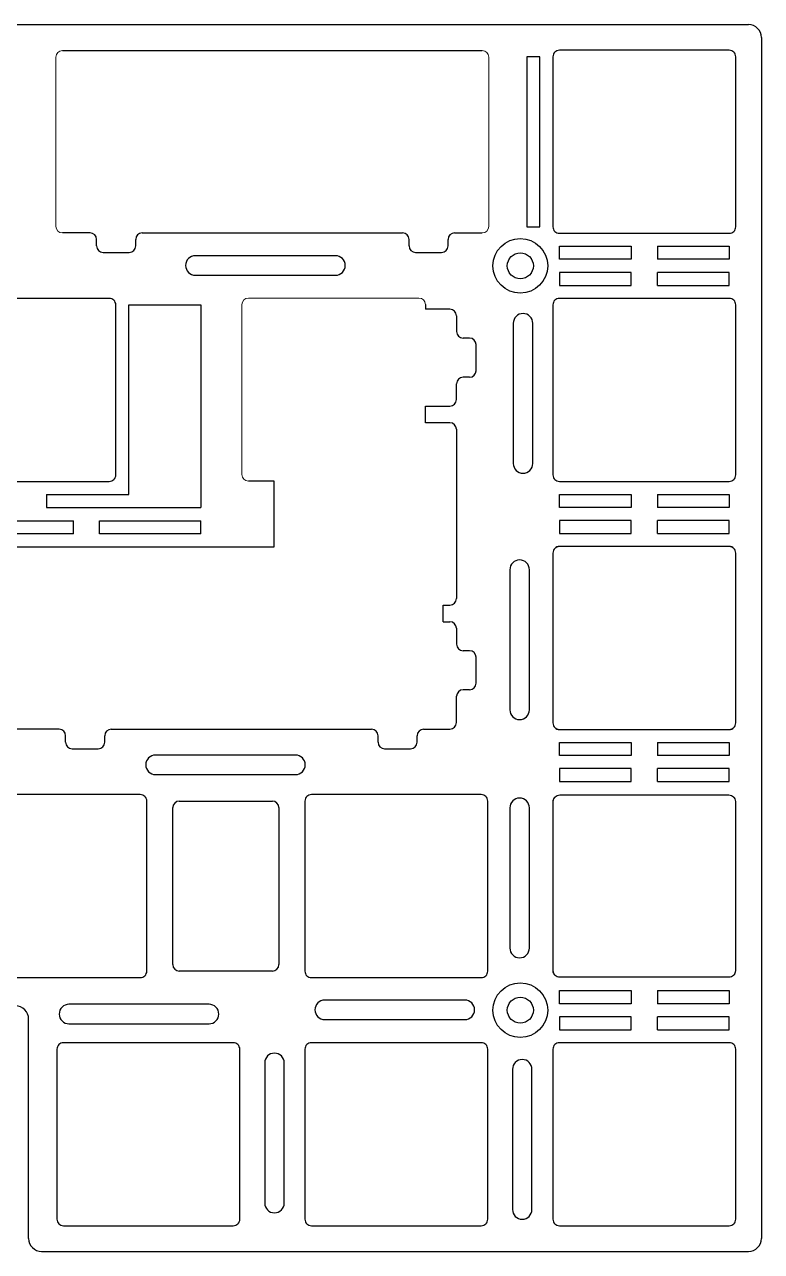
# Model space of a CAD drawing. Header units: millimetres. Extents: x 77 to 1027, y 56 to 253.
# Drawn here: x 350.5 to 407.1, y 61.8 to 156 of the extents above; entities that cross this region are included whole.
import ezdxf

# ---------------------------------------------------------------- set-up
doc = ezdxf.new("R2010")
doc.units = ezdxf.units.MM

msp = doc.modelspace()

# ---------------------------------------------------------------- linework, layer by layer
for p, q in [((104.367, 155.963), (406.117, 155.963)), ((407.117, 154.963), (407.117, 62.763)), ((390.092, 153.488), (389.092, 153.488)), ((389.092, 153.488), (389.092, 140.438)), ((390.092, 146.963), (390.092, 153.488)), ((390.092, 140.438), (390.092, 146.963)), ((389.092, 140.438), (390.092, 140.438)), ((355.542, 139.963), (353.417, 139.963)), ((356.042, 138.963), (356.042, 139.463)), ((359.042, 138.963), (359.042, 139.463)), ((380.042, 138.963), (380.042, 139.463)), ((383.042, 138.963), (383.042, 139.463)), ((383.542, 139.963), (385.667, 139.963)), ((391.592, 137.938), (391.592, 138.938)), ((391.592, 138.938), (397.117, 138.938)), ((397.117, 138.938), (397.117, 137.938)), ((399.117, 138.938), (404.642, 138.938)), ((399.117, 138.938), (399.117, 137.938)), ((404.642, 138.938), (404.642, 137.938)), ((356.542, 138.463), (358.542, 138.463)), ((380.542, 138.463), (382.542, 138.463)), ((397.117, 137.938), (391.592, 137.938)), ((404.642, 137.938), (399.117, 137.938)), ((397.117, 136.938), (391.592, 136.938)), ((391.592, 136.938), (391.592, 135.938)), ((397.117, 135.938), (397.117, 136.938)), ((404.642, 136.938), (399.117, 136.938)), ((399.117, 135.938), (399.117, 136.938)), ((404.642, 135.938), (404.642, 136.938)), ((391.592, 135.938), (397.117, 135.938)), ((399.117, 135.938), (404.642, 135.938)), ((358.517, 119.888), (358.517, 134.438)), ((358.517, 134.438), (364.049, 134.438)), ((364.049, 134.438), (364.049, 118.888)), ((381.305, 134.463), (381.307, 134.107)), ((383.188, 134.107), (381.307, 134.107)), ((383.688, 133.607), (383.688, 132.388)), ((384.688, 131.888), (384.188, 131.888)), ((385.188, 129.388), (385.188, 131.388)), ((383.688, 127.169), (383.688, 128.388)), ((384.688, 128.888), (384.188, 128.888)), ((381.307, 126.669), (383.188, 126.669)), ((381.307, 125.388), (381.307, 126.669)), ((383.188, 125.388), (381.307, 125.388)), ((383.688, 124.888), (383.688, 111.888)), ((352.189, 119.888), (352.189, 118.888)), ((352.189, 119.888), (358.517, 119.888)), ((391.592, 118.888), (391.592, 119.888)), ((391.592, 119.888), (397.117, 119.888)), ((397.117, 119.888), (397.117, 118.888)), ((399.117, 119.888), (404.642, 119.888)), ((399.117, 119.888), (399.117, 118.888)), ((404.642, 119.888), (404.642, 118.888)), ((352.189, 118.888), (364.049, 118.888)), ((397.117, 118.888), (391.592, 118.888)), ((404.642, 118.888), (399.117, 118.888)), ((337.205, 117.863), (354.255, 117.863)), ((354.255, 116.863), (354.255, 117.863)), ((356.255, 116.863), (356.255, 117.863)), ((356.255, 117.863), (364.049, 117.863)), ((364.049, 116.863), (364.049, 117.863)), ((397.117, 117.888), (391.592, 117.888)), ((391.592, 117.888), (391.592, 116.888)), ((397.117, 116.888), (397.117, 117.888)), ((404.642, 117.888), (399.117, 117.888)), ((399.117, 116.888), (399.117, 117.888)), ((404.642, 116.888), (404.642, 117.888)), ((354.255, 116.863), (347.23, 116.863)), ((364.049, 116.863), (356.255, 116.863)), ((391.592, 116.888), (397.117, 116.888)), ((399.117, 116.888), (404.642, 116.888)), ((348.657, 115.863), (369.688, 115.863)), ((382.663, 110.107), (382.663, 111.388)), ((382.663, 111.388), (383.188, 111.388)), ((382.663, 110.107), (383.188, 110.107)), ((383.688, 109.607), (383.688, 108.388)), ((384.688, 107.888), (384.188, 107.888)), ((385.188, 105.388), (385.188, 107.388)), ((384.688, 104.888), (384.188, 104.888)), ((383.688, 102.363), (383.688, 104.388)), ((381.163, 101.863), (383.188, 101.863)), ((353.663, 100.863), (353.663, 101.363)), ((356.663, 100.863), (356.663, 101.363)), ((377.663, 100.863), (377.663, 101.363)), ((380.663, 100.863), (380.663, 101.363)), ((391.592, 99.838), (391.592, 100.838)), ((391.592, 100.838), (397.117, 100.838)), ((397.117, 100.838), (397.117, 99.838)), ((399.117, 100.838), (404.642, 100.838)), ((399.117, 100.838), (399.117, 99.838)), ((404.642, 100.838), (404.642, 99.838)), ((354.163, 100.363), (356.163, 100.363)), ((378.163, 100.363), (380.163, 100.363)), ((397.117, 99.838), (391.592, 99.838)), ((404.642, 99.838), (399.117, 99.838)), ((397.117, 98.838), (391.592, 98.838)), ((391.592, 98.838), (391.592, 97.838)), ((397.117, 97.838), (397.117, 98.838)), ((404.642, 98.838), (399.117, 98.838)), ((399.117, 97.838), (399.117, 98.838)), ((404.642, 97.838), (404.642, 98.838)), ((391.592, 97.838), (397.117, 97.838)), ((399.117, 97.838), (404.642, 97.838)), ((362.395, 96.338), (369.542, 96.338)), ((361.895, 83.788), (361.895, 95.838)), ((370.042, 95.838), (370.042, 83.788)), ((369.542, 83.288), (362.395, 83.288)), ((391.592, 80.788), (391.592, 81.788)), ((391.592, 81.788), (397.117, 81.788)), ((397.117, 81.788), (397.117, 80.788)), ((399.117, 81.788), (404.642, 81.788)), ((399.117, 81.788), (399.117, 80.788)), ((404.642, 81.788), (404.642, 80.788)), ((397.117, 80.788), (391.592, 80.788)), ((404.642, 80.788), (399.117, 80.788)), ((350.817, 62.763), (350.817, 79.613)), ((397.117, 79.788), (391.592, 79.788)), ((391.592, 79.788), (391.592, 78.788)), ((397.117, 78.788), (397.117, 79.788)), ((404.642, 79.788), (399.117, 79.788)), ((399.117, 78.788), (399.117, 79.788)), ((404.642, 78.788), (404.642, 79.788)), ((391.592, 78.788), (397.117, 78.788)), ((399.117, 78.788), (404.642, 78.788)), ((351.817, 61.763), (406.117, 61.763))]:
    msp.add_line(p, q)
at = {"lineweight": 0}
for p, q in [((406.117, 155.963), (104.367, 155.963)), ((407.117, 62.763), (407.117, 154.963)), ((353.417, 153.963), (385.667, 153.963)), ((391.592, 153.988), (404.642, 153.988)), ((352.917, 140.463), (352.917, 153.463)), ((386.167, 153.463), (386.167, 140.463)), ((391.092, 140.438), (391.092, 153.488)), ((405.142, 153.488), (405.142, 140.438)), ((355.542, 139.963), (353.417, 139.963)), ((356.042, 138.963), (356.042, 139.463)), ((359.042, 139.463), (359.042, 138.963)), ((379.542, 139.963), (359.542, 139.963)), ((380.042, 138.963), (380.042, 139.463)), ((383.042, 139.463), (383.042, 138.963)), ((385.667, 139.963), (383.542, 139.963)), ((404.642, 139.938), (391.592, 139.938)), ((358.542, 138.463), (356.542, 138.463)), ((363.63, 138.216), (374.388, 138.216)), ((382.542, 138.463), (380.542, 138.463)), ((374.388, 136.716), (363.63, 136.716)), ((343.967, 134.938), (357.017, 134.938)), ((367.705, 134.963), (380.805, 134.963)), ((391.592, 134.938), (404.642, 134.938)), ((357.517, 134.438), (357.517, 121.388)), ((367.205, 121.413), (367.205, 134.463)), ((381.305, 134.47), (381.307, 134.107)), ((381.307, 134.107), (383.188, 134.107)), ((391.092, 121.388), (391.092, 134.438)), ((405.142, 134.438), (405.142, 121.388)), ((383.688, 133.607), (383.688, 132.388)), ((388.048, 122.265), (388.048, 133.023)), ((389.548, 133.023), (389.548, 122.265)), ((384.188, 131.888), (384.688, 131.888)), ((385.188, 131.388), (385.188, 129.388)), ((383.688, 128.388), (383.688, 127.169)), ((384.688, 128.888), (384.188, 128.888)), ((383.188, 126.669), (381.307, 126.669)), ((381.307, 126.669), (381.307, 125.388)), ((381.307, 125.388), (383.188, 125.388)), ((383.688, 124.888), (383.688, 111.888)), ((357.017, 120.888), (343.967, 120.888)), ((369.688, 120.913), (367.705, 120.913)), ((369.688, 115.863), (369.688, 120.913)), ((404.642, 120.888), (391.592, 120.888)), ((352.189, 118.888), (352.189, 119.888)), ((352.189, 119.888), (358.517, 119.888)), ((364.049, 118.888), (352.189, 118.888)), ((337.205, 117.863), (354.255, 117.863)), ((354.255, 117.863), (354.255, 116.863)), ((356.255, 116.863), (356.255, 117.863)), ((356.255, 117.863), (364.049, 117.863)), ((364.049, 117.863), (364.049, 116.863)), ((354.255, 116.863), (347.23, 116.863)), ((364.049, 116.863), (356.255, 116.863)), ((391.592, 115.888), (404.642, 115.888)), ((348.657, 115.863), (369.688, 115.863)), ((391.092, 102.338), (391.092, 115.388)), ((405.142, 115.388), (405.142, 102.338)), ((387.784, 103.35), (387.784, 114.108)), ((389.284, 114.108), (389.284, 103.35)), ((383.188, 111.388), (382.663, 111.388)), ((382.663, 111.388), (382.663, 110.107)), ((382.663, 110.107), (383.188, 110.107)), ((383.688, 109.607), (383.688, 108.388)), ((384.188, 107.888), (384.688, 107.888)), ((385.188, 107.388), (385.188, 105.388)), ((384.688, 104.888), (384.188, 104.888)), ((383.688, 104.388), (383.688, 102.363)), ((353.163, 101.863), (348.657, 101.863)), ((377.163, 101.863), (357.163, 101.863)), ((383.188, 101.863), (381.163, 101.863)), ((404.642, 101.838), (391.592, 101.838)), ((353.663, 100.863), (353.663, 101.363)), ((356.663, 101.363), (356.663, 100.863)), ((377.663, 100.863), (377.663, 101.363)), ((380.663, 101.363), (380.663, 100.863)), ((356.163, 100.363), (354.163, 100.363)), ((360.563, 99.878), (371.322, 99.878)), ((380.163, 100.363), (378.163, 100.363)), ((371.322, 98.378), (360.563, 98.378)), ((346.348, 96.838), (359.398, 96.838)), ((359.898, 96.338), (359.898, 83.288)), ((362.395, 96.338), (369.542, 96.338)), ((372.042, 83.288), (372.042, 96.338)), ((372.542, 96.838), (385.592, 96.838)), ((386.092, 96.338), (386.092, 83.288)), ((391.117, 83.313), (391.117, 96.313)), ((391.617, 96.813), (404.617, 96.813)), ((405.117, 96.313), (405.117, 83.313)), ((361.895, 83.788), (361.895, 95.838)), ((370.042, 95.838), (370.042, 83.788)), ((387.785, 85.062), (387.785, 95.821)), ((389.285, 95.821), (389.285, 85.062)), ((369.542, 83.288), (362.395, 83.288)), ((359.398, 82.788), (346.348, 82.788)), ((385.592, 82.788), (372.542, 82.788)), ((404.617, 82.813), (391.617, 82.813)), ((373.567, 81.067), (384.326, 81.067)), ((353.918, 80.738), (364.676, 80.738)), ((350.817, 79.613), (350.817, 62.763)), ((364.676, 79.238), (353.918, 79.238)), ((384.326, 79.567), (373.567, 79.567)), ((352.992, 64.238), (352.992, 77.288)), ((353.492, 77.788), (366.542, 77.788)), ((367.042, 77.288), (367.042, 64.238)), ((372.042, 64.238), (372.042, 77.288)), ((372.542, 77.788), (385.592, 77.788)), ((386.092, 77.288), (386.092, 64.238)), ((391.092, 64.238), (391.092, 77.288)), ((391.592, 77.788), (404.642, 77.788)), ((405.142, 77.288), (405.142, 64.238)), ((368.953, 65.481), (368.953, 76.24)), ((370.453, 76.24), (370.453, 65.481)), ((387.988, 64.988), (387.988, 75.747)), ((389.488, 75.747), (389.488, 64.988)), ((366.542, 63.738), (353.492, 63.738)), ((385.592, 63.738), (372.542, 63.738)), ((404.642, 63.738), (391.592, 63.738)), ((351.817, 61.763), (406.117, 61.763))]:
    msp.add_line(p, q, dxfattribs=at)
at = {"color": 7, "lineweight": 0}
for p, q in [((406.117, 155.963), (104.367, 155.963)), ((407.117, 62.763), (407.117, 154.963)), ((353.417, 153.963), (385.667, 153.963)), ((391.592, 153.988), (404.642, 153.988)), ((352.917, 140.463), (352.917, 153.463)), ((386.167, 153.463), (386.167, 140.463)), ((391.092, 140.438), (391.092, 153.488)), ((405.142, 153.488), (405.142, 140.438)), ((355.542, 139.963), (353.417, 139.963)), ((356.042, 138.963), (356.042, 139.463)), ((359.042, 139.463), (359.042, 138.963)), ((379.542, 139.963), (359.542, 139.963)), ((380.042, 138.963), (380.042, 139.463)), ((383.042, 139.463), (383.042, 138.963)), ((385.667, 139.963), (383.542, 139.963)), ((404.642, 139.938), (391.592, 139.938)), ((358.542, 138.463), (356.542, 138.463)), ((363.63, 138.216), (374.388, 138.216)), ((382.542, 138.463), (380.542, 138.463)), ((374.388, 136.716), (363.63, 136.716)), ((343.967, 134.938), (357.017, 134.938)), ((367.705, 134.963), (380.805, 134.963)), ((391.592, 134.938), (404.642, 134.938)), ((357.517, 134.438), (357.517, 121.388)), ((367.205, 121.413), (367.205, 134.463)), ((381.305, 134.47), (381.307, 134.107)), ((381.307, 134.107), (383.188, 134.107)), ((391.092, 121.388), (391.092, 134.438)), ((405.142, 134.438), (405.142, 121.388)), ((383.688, 133.607), (383.688, 132.388)), ((388.048, 122.265), (388.048, 133.023)), ((389.548, 133.023), (389.548, 122.265)), ((384.188, 131.888), (384.688, 131.888)), ((385.188, 131.388), (385.188, 129.388)), ((383.688, 128.388), (383.688, 127.169)), ((384.688, 128.888), (384.188, 128.888)), ((383.188, 126.669), (381.307, 126.669)), ((381.307, 126.669), (381.307, 125.388)), ((381.307, 125.388), (383.188, 125.388)), ((383.688, 124.888), (383.688, 111.888)), ((357.017, 120.888), (343.967, 120.888)), ((369.688, 120.913), (367.705, 120.913)), ((369.688, 115.863), (369.688, 120.913)), ((404.642, 120.888), (391.592, 120.888)), ((352.189, 118.888), (352.189, 119.888)), ((352.189, 119.888), (358.517, 119.888)), ((364.049, 118.888), (352.189, 118.888)), ((337.205, 117.863), (354.255, 117.863)), ((354.255, 117.863), (354.255, 116.863)), ((356.255, 116.863), (356.255, 117.863)), ((356.255, 117.863), (364.049, 117.863)), ((364.049, 117.863), (364.049, 116.863)), ((354.255, 116.863), (347.23, 116.863)), ((364.049, 116.863), (356.255, 116.863)), ((391.592, 115.888), (404.642, 115.888)), ((348.657, 115.863), (369.688, 115.863)), ((391.092, 102.338), (391.092, 115.388)), ((405.142, 115.388), (405.142, 102.338)), ((387.784, 103.35), (387.784, 114.108)), ((389.284, 114.108), (389.284, 103.35)), ((383.188, 111.388), (382.663, 111.388)), ((382.663, 111.388), (382.663, 110.107)), ((382.663, 110.107), (383.188, 110.107)), ((383.688, 109.607), (383.688, 108.388)), ((384.188, 107.888), (384.688, 107.888)), ((385.188, 107.388), (385.188, 105.388)), ((384.688, 104.888), (384.188, 104.888)), ((383.688, 104.388), (383.688, 102.363)), ((353.163, 101.863), (348.657, 101.863)), ((377.163, 101.863), (357.163, 101.863)), ((383.188, 101.863), (381.163, 101.863)), ((404.642, 101.838), (391.592, 101.838)), ((353.663, 100.863), (353.663, 101.363)), ((356.663, 101.363), (356.663, 100.863)), ((377.663, 100.863), (377.663, 101.363)), ((380.663, 101.363), (380.663, 100.863)), ((356.163, 100.363), (354.163, 100.363)), ((360.563, 99.878), (371.322, 99.878)), ((380.163, 100.363), (378.163, 100.363)), ((371.322, 98.378), (360.563, 98.378)), ((346.348, 96.838), (359.398, 96.838)), ((359.898, 96.338), (359.898, 83.288)), ((362.395, 96.338), (369.542, 96.338)), ((372.042, 83.288), (372.042, 96.338)), ((372.542, 96.838), (385.592, 96.838)), ((386.092, 96.338), (386.092, 83.288)), ((391.117, 83.313), (391.117, 96.313)), ((391.617, 96.813), (404.617, 96.813)), ((405.117, 96.313), (405.117, 83.313)), ((361.895, 83.788), (361.895, 95.838)), ((370.042, 95.838), (370.042, 83.788)), ((387.785, 85.062), (387.785, 95.821)), ((389.285, 95.821), (389.285, 85.062)), ((369.542, 83.288), (362.395, 83.288)), ((359.398, 82.788), (346.348, 82.788)), ((385.592, 82.788), (372.542, 82.788)), ((404.617, 82.813), (391.617, 82.813)), ((373.567, 81.067), (384.326, 81.067)), ((353.918, 80.738), (364.676, 80.738)), ((350.817, 79.613), (350.817, 62.763)), ((364.676, 79.238), (353.918, 79.238)), ((384.326, 79.567), (373.567, 79.567)), ((352.992, 64.238), (352.992, 77.288)), ((353.492, 77.788), (366.542, 77.788)), ((367.042, 77.288), (367.042, 64.238)), ((372.042, 64.238), (372.042, 77.288)), ((372.542, 77.788), (385.592, 77.788)), ((386.092, 77.288), (386.092, 64.238)), ((391.092, 64.238), (391.092, 77.288)), ((391.592, 77.788), (404.642, 77.788)), ((405.142, 77.288), (405.142, 64.238)), ((368.953, 65.481), (368.953, 76.24)), ((370.453, 76.24), (370.453, 65.481)), ((387.988, 64.988), (387.988, 75.747)), ((389.488, 75.747), (389.488, 64.988)), ((366.542, 63.738), (353.492, 63.738)), ((385.592, 63.738), (372.542, 63.738)), ((404.642, 63.738), (391.592, 63.738)), ((351.817, 61.763), (406.117, 61.763))]:
    msp.add_line(p, q, dxfattribs=at)
at = {"linetype": 'Continuous'}
for p, q in [((353.417, 153.963), (385.667, 153.963)), ((359.542, 139.963), (379.542, 139.963)), ((374.388, 138.216), (363.63, 138.216)), ((363.63, 136.716), (374.388, 136.716)), ((388.048, 133.023), (388.048, 122.265)), ((389.548, 122.265), (389.548, 133.023)), ((369.688, 120.913), (367.705, 120.913)), ((369.688, 115.863), (369.688, 120.913)), ((387.784, 114.108), (387.784, 103.35)), ((389.284, 103.35), (389.284, 114.108)), ((353.163, 101.863), (348.657, 101.863)), ((357.163, 101.863), (377.163, 101.863)), ((371.322, 99.878), (360.563, 99.878)), ((360.563, 98.378), (371.322, 98.378)), ((387.785, 95.821), (387.785, 85.062)), ((389.285, 85.062), (389.285, 95.821)), ((384.326, 81.067), (373.567, 81.067)), ((364.676, 80.738), (353.918, 80.738)), ((353.918, 79.238), (364.676, 79.238)), ((373.567, 79.567), (384.326, 79.567)), ((368.953, 76.24), (368.953, 65.481)), ((370.453, 65.481), (370.453, 76.24)), ((387.988, 75.747), (387.988, 64.988)), ((389.488, 64.988), (389.488, 75.747))]:
    msp.add_line(p, q, dxfattribs=at)
at = {"linetype": 'Continuous', "lineweight": 18}
for p, q in [((352.917, 140.463), (352.917, 153.463)), ((386.167, 153.463), (386.167, 140.463)), ((367.705, 134.963), (380.805, 134.963)), ((367.205, 121.413), (367.205, 134.463))]:
    msp.add_line(p, q, dxfattribs=at)
for points in [[(391.592, 139.938), (404.642, 139.938, 0.414214), (405.142, 140.438), (405.142, 153.488, 0.414214), (404.642, 153.988), (391.592, 153.988, 0.414214), (391.092, 153.488), (391.092, 140.438, 0.414214)], [(343.967, 120.888), (357.017, 120.888, 0.414214), (357.517, 121.388), (357.517, 134.438, 0.414214), (357.017, 134.938), (343.967, 134.938, 0.414214), (343.467, 134.438), (343.467, 121.388, 0.414214)], [(391.592, 120.888), (404.642, 120.888, 0.414214), (405.142, 121.388), (405.142, 134.438, 0.414214), (404.642, 134.938), (391.592, 134.938, 0.414214), (391.092, 134.438), (391.092, 121.388, 0.414214)], [(391.592, 101.838), (404.642, 101.838, 0.414214), (405.142, 102.338), (405.142, 115.388, 0.414214), (404.642, 115.888), (391.592, 115.888, 0.414214), (391.092, 115.388), (391.092, 102.338, 0.414214)], [(346.348, 82.788), (359.398, 82.788, 0.414214), (359.898, 83.288), (359.898, 96.338, 0.414214), (359.398, 96.838), (346.348, 96.838, 0.414214), (345.848, 96.338), (345.848, 83.288, 0.414214)], [(372.542, 82.788), (385.592, 82.788, 0.414214), (386.092, 83.288), (386.092, 96.338, 0.414214), (385.592, 96.838), (372.542, 96.838, 0.414214), (372.042, 96.338), (372.042, 83.288, 0.414214)], [(391.117, 96.313, -0.414214), (391.617, 96.813), (404.617, 96.813, -0.414214), (405.117, 96.313), (405.117, 83.313, -0.414214), (404.617, 82.813), (391.617, 82.813, -0.414214), (391.117, 83.313)], [(353.492, 63.738), (366.542, 63.738, 0.414214), (367.042, 64.238), (367.042, 77.288, 0.414214), (366.542, 77.788), (353.492, 77.788, 0.414214), (352.992, 77.288), (352.992, 64.238, 0.414214)], [(372.542, 63.738), (385.592, 63.738, 0.414214), (386.092, 64.238), (386.092, 77.288, 0.414214), (385.592, 77.788), (372.542, 77.788, 0.414214), (372.042, 77.288), (372.042, 64.238, 0.414214)], [(391.592, 63.738), (404.642, 63.738, 0.414214), (405.142, 64.238), (405.142, 77.288, 0.414214), (404.642, 77.788), (391.592, 77.788, 0.414214), (391.092, 77.288), (391.092, 64.238, 0.414214)]]:
    msp.add_lwpolyline(points, format="xyb", close=True)
for centre, radius in [((388.592, 137.438), 2.1), ((388.592, 137.438), 1), ((388.592, 80.288), 2.1), ((388.592, 80.288), 1)]:
    msp.add_circle(centre, radius)
for centre, radius, start, end in [((406.117, 154.963), 1, 0, 90), ((355.542, 139.463), 0.5, 0, 90), ((359.542, 139.463), 0.5, 90, 180), ((379.542, 139.463), 0.5, 0, 90), ((383.542, 139.463), 0.5, 90, 180), ((356.542, 138.963), 0.5, 180, 270), ((358.542, 138.963), 0.5, 270, 0), ((380.542, 138.963), 0.5, 180, 270), ((382.542, 138.963), 0.5, 270, 0), ((383.188, 133.607), 0.5, 0, 90), ((384.188, 132.388), 0.5, 180, 270), ((384.688, 131.388), 0.5, 0, 90), ((384.688, 129.388), 0.5, 270, 0), ((384.188, 128.388), 0.5, 90, 180), ((383.188, 127.169), 0.5, 270, 0), ((383.188, 124.888), 0.5, 0, 90), ((383.188, 111.888), 0.5, 270, 0), ((383.188, 109.607), 0.5, 0, 90), ((384.188, 108.388), 0.5, 180, 270), ((384.688, 107.388), 0.5, 0, 90), ((384.188, 104.388), 0.5, 90, 180), ((384.688, 105.388), 0.5, 270, 0), ((353.163, 101.363), 0.5, 0, 90), ((357.163, 101.363), 0.5, 90, 180), ((377.163, 101.363), 0.5, 0, 90), ((381.163, 101.363), 0.5, 90, 180), ((383.188, 102.363), 0.5, 270, 0), ((354.163, 100.863), 0.5, 180, 270), ((356.163, 100.863), 0.5, 270, 0), ((378.163, 100.863), 0.5, 180, 270), ((380.163, 100.863), 0.5, 270, 0), ((362.395, 95.838), 0.5, 90, 180), ((369.542, 95.838), 0.5, 0, 90), ((362.395, 83.788), 0.5, 180, 270), ((369.542, 83.788), 0.5, 270, 0), ((349.817, 79.613), 1, 0, 90), ((351.817, 62.763), 1, 180, 270), ((406.117, 62.763), 1, 270, 0)]:
    msp.add_arc(centre, radius, start, end)
at = {"lineweight": 0}
for centre, radius, start, end in [((406.117, 154.963), 1, 0, 90), ((353.417, 153.463), 0.5, 90, 180), ((385.667, 153.463), 0.5, 360, 90), ((391.592, 153.488), 0.5, 90, 180), ((404.642, 153.488), 0.5, 0, 90), ((353.417, 140.463), 0.5, 180, 270), ((385.667, 140.463), 0.5, 270, 0), ((391.592, 140.438), 0.5, 180, 270), ((404.642, 140.438), 0.5, 270, 0), ((355.542, 139.463), 0.5, 0, 90), ((359.542, 139.463), 0.5, 90, 180), ((379.542, 139.463), 0.5, 0, 90), ((383.542, 139.463), 0.5, 90, 180), ((388.592, 137.438), 2.1, 0, 180), ((356.542, 138.963), 0.5, 180, 270), ((358.542, 138.963), 0.5, 270, 0), ((380.542, 138.963), 0.5, 180, 270), ((382.542, 138.963), 0.5, 270, 0), ((363.63, 137.466), 0.75, 90, 270), ((374.388, 137.466), 0.75, 270, 90), ((388.592, 137.438), 1, 0, 180), ((388.592, 137.438), 2.1, 180, 0), ((388.592, 137.438), 1, 180, 0), ((357.017, 134.438), 0.5, 0, 90), ((367.705, 134.463), 0.5, 90, 180), ((380.805, 134.463), 0.5, 0.75999, 90), ((391.592, 134.438), 0.5, 90, 180), ((404.642, 134.438), 0.5, 0, 90), ((383.188, 133.607), 0.5, 0, 90), ((388.798, 133.023), 0.75, 0, 180), ((384.188, 132.388), 0.5, 180, 270), ((384.688, 131.388), 0.5, 0, 90), ((384.688, 129.388), 0.5, 270, 360), ((384.188, 128.388), 0.5, 90, 180), ((383.188, 127.169), 0.5, 270, 0), ((383.188, 124.888), 0.5, 0, 90), ((388.798, 122.265), 0.75, 180, 360), ((357.017, 121.388), 0.5, 270, 0), ((367.705, 121.413), 0.5, 180, 270), ((391.592, 121.388), 0.5, 180, 270), ((404.642, 121.388), 0.5, 270, 0), ((391.592, 115.388), 0.5, 90, 180), ((404.642, 115.388), 0.5, 0, 90), ((388.534, 114.108), 0.75, 0, 180), ((383.188, 111.888), 0.5, 270, 0), ((383.188, 109.607), 0.5, 0, 90), ((384.188, 108.388), 0.5, 180, 270), ((384.688, 107.388), 0.5, 0, 90), ((384.188, 104.388), 0.5, 90, 180), ((384.688, 105.388), 0.5, 270, 0), ((388.534, 103.35), 0.75, 180, 360), ((353.163, 101.363), 0.5, 0, 90), ((357.163, 101.363), 0.5, 90, 180), ((377.163, 101.363), 0.5, 360, 90), ((381.163, 101.363), 0.5, 90, 180), ((383.188, 102.363), 0.5, 270, 0), ((391.592, 102.338), 0.5, 180, 270), ((391.592, 102.338), 0.5, 180, 270), ((404.642, 102.338), 0.5, 270, 0), ((404.642, 102.338), 0.5, 270, 0), ((354.163, 100.863), 0.5, 180, 270), ((356.163, 100.863), 0.5, 270, 0), ((378.163, 100.863), 0.5, 180, 270), ((380.163, 100.863), 0.5, 270, 0), ((360.563, 99.128), 0.75, 90, 270), ((371.322, 99.128), 0.75, 270, 90), ((359.398, 96.338), 0.5, 0, 90), ((362.395, 95.838), 0.5, 90, 180), ((369.542, 95.838), 0.5, 0, 90), ((372.542, 96.338), 0.5, 90, 180), ((385.592, 96.338), 0.5, 0, 90), ((388.535, 95.821), 0.75, 0, 180), ((391.617, 96.313), 0.5, 90, 180), ((404.617, 96.313), 0.5, 0, 90), ((388.535, 85.062), 0.75, 180, 360), ((359.398, 83.288), 0.5, 270, 0), ((362.395, 83.788), 0.5, 180, 270), ((369.542, 83.788), 0.5, 270, 0), ((372.542, 83.288), 0.5, 180, 270), ((385.592, 83.288), 0.5, 270, 0), ((391.617, 83.313), 0.5, 180, 270), ((404.617, 83.313), 0.5, 270, 0), ((388.592, 80.288), 2.1, 0, 180), ((373.567, 80.317), 0.75, 90, 270), ((384.326, 80.317), 0.75, 270, 90), ((388.592, 80.288), 1, 0, 180), ((349.817, 79.613), 1, 0, 90), ((353.918, 79.988), 0.75, 90, 270), ((364.676, 79.988), 0.75, 270, 90), ((388.592, 80.288), 2.1, 180, 0), ((388.592, 80.288), 1, 180, 0), ((353.492, 77.288), 0.5, 90, 180), ((366.542, 77.288), 0.5, 0, 90), ((372.542, 77.288), 0.5, 90, 180), ((385.592, 77.288), 0.5, 0, 90), ((391.592, 77.288), 0.5, 90, 180), ((404.642, 77.288), 0.5, 0, 90), ((369.703, 76.24), 0.75, 360, 180), ((388.738, 75.747), 0.75, 360, 180), ((369.703, 65.481), 0.75, 180, 360), ((353.492, 64.238), 0.5, 180, 270), ((366.542, 64.238), 0.5, 270, 0), ((372.542, 64.238), 0.5, 180, 270), ((385.592, 64.238), 0.5, 270, 0), ((388.738, 64.988), 0.75, 180, 360), ((391.592, 64.238), 0.5, 180, 270), ((404.642, 64.238), 0.5, 270, 0), ((351.817, 62.763), 1, 180, 270), ((406.117, 62.763), 1, 270, 0)]:
    msp.add_arc(centre, radius, start, end, dxfattribs=at)
at = {"color": 7, "lineweight": 0}
for centre, radius, start, end in [((406.117, 154.963), 1, 0, 90), ((353.417, 153.463), 0.5, 90, 180), ((385.667, 153.463), 0.5, 0, 90), ((391.592, 153.488), 0.5, 90, 180), ((404.642, 153.488), 0.5, 0, 90), ((353.417, 140.463), 0.5, 180, 270), ((385.667, 140.463), 0.5, 270, 0), ((391.592, 140.438), 0.5, 180, 270), ((404.642, 140.438), 0.5, 270, 0), ((355.542, 139.463), 0.5, 0, 90), ((359.542, 139.463), 0.5, 90, 180), ((379.542, 139.463), 0.5, 0, 90), ((383.542, 139.463), 0.5, 90, 180), ((388.592, 137.438), 2.1, 0, 180), ((356.542, 138.963), 0.5, 180, 270), ((358.542, 138.963), 0.5, 270, 0), ((380.542, 138.963), 0.5, 180, 270), ((382.542, 138.963), 0.5, 270, 0), ((363.63, 137.466), 0.75, 90, 270), ((374.388, 137.466), 0.75, 270, 90), ((388.592, 137.438), 1, 0, 180), ((388.592, 137.438), 2.1, 180, 0), ((388.592, 137.438), 1, 180, 0), ((357.017, 134.438), 0.5, 0, 90), ((367.705, 134.463), 0.5, 90, 180), ((380.805, 134.463), 0.5, 0.75999, 90), ((391.592, 134.438), 0.5, 90, 180), ((404.642, 134.438), 0.5, 0, 90), ((383.188, 133.607), 0.5, 0, 90), ((388.798, 133.023), 0.75, 0, 180), ((384.188, 132.388), 0.5, 180, 270), ((384.688, 131.388), 0.5, 0, 90), ((384.688, 129.388), 0.5, 270, 0), ((384.188, 128.388), 0.5, 90, 180), ((383.188, 127.169), 0.5, 270, 0), ((383.188, 124.888), 0.5, 0, 90), ((388.798, 122.265), 0.75, 180, 360), ((357.017, 121.388), 0.5, 270, 0), ((367.705, 121.413), 0.5, 180, 270), ((391.592, 121.388), 0.5, 180, 270), ((404.642, 121.388), 0.5, 270, 0), ((391.592, 115.388), 0.5, 90, 180), ((404.642, 115.388), 0.5, 0, 90), ((388.534, 114.108), 0.75, 0, 180), ((383.188, 111.888), 0.5, 270, 0), ((383.188, 109.607), 0.5, 0, 90), ((384.188, 108.388), 0.5, 180, 270), ((384.688, 107.388), 0.5, 0, 90), ((384.188, 104.388), 0.5, 90, 180), ((384.688, 105.388), 0.5, 270, 0), ((388.534, 103.35), 0.75, 180, 360), ((353.163, 101.363), 0.5, 0, 90), ((357.163, 101.363), 0.5, 90, 180), ((377.163, 101.363), 0.5, 0, 90), ((381.163, 101.363), 0.5, 90, 180), ((383.188, 102.363), 0.5, 270, 0), ((354.163, 100.863), 0.5, 180, 270), ((356.163, 100.863), 0.5, 270, 0), ((378.163, 100.863), 0.5, 180, 270), ((380.163, 100.863), 0.5, 270, 0), ((360.563, 99.128), 0.75, 90, 270), ((371.322, 99.128), 0.75, 270, 90), ((359.398, 96.338), 0.5, 0, 90), ((362.395, 95.838), 0.5, 90, 180), ((369.542, 95.838), 0.5, 0, 90), ((372.542, 96.338), 0.5, 90, 180), ((385.592, 96.338), 0.5, 0, 90), ((388.535, 95.821), 0.75, 0, 180), ((391.617, 96.313), 0.5, 90, 180), ((404.617, 96.313), 0.5, 0, 90), ((388.535, 85.062), 0.75, 180, 0), ((359.398, 83.288), 0.5, 270, 0), ((362.395, 83.788), 0.5, 180, 270), ((369.542, 83.788), 0.5, 270, 0), ((372.542, 83.288), 0.5, 180, 270), ((385.592, 83.288), 0.5, 270, 0), ((391.617, 83.313), 0.5, 180, 270), ((404.617, 83.313), 0.5, 270, 0), ((388.592, 80.288), 2.1, 0, 180), ((373.567, 80.317), 0.75, 90, 270), ((384.326, 80.317), 0.75, 270, 90), ((388.592, 80.288), 1, 0, 180), ((349.817, 79.613), 1, 0, 90), ((353.918, 79.988), 0.75, 90, 270), ((364.676, 79.988), 0.75, 270, 90), ((388.592, 80.288), 2.1, 180, 0), ((388.592, 80.288), 1, 180, 0), ((353.492, 77.288), 0.5, 90, 180), ((366.542, 77.288), 0.5, 0, 90), ((372.542, 77.288), 0.5, 90, 180), ((385.592, 77.288), 0.5, 0, 90), ((391.592, 77.288), 0.5, 90, 180), ((404.642, 77.288), 0.5, 0, 90), ((369.703, 76.24), 0.75, 360, 180), ((388.738, 75.747), 0.75, 360, 180), ((369.703, 65.481), 0.75, 180, 360), ((353.492, 64.238), 0.5, 180, 270), ((366.542, 64.238), 0.5, 270, 0), ((372.542, 64.238), 0.5, 180, 270), ((385.592, 64.238), 0.5, 270, 0), ((388.738, 64.988), 0.75, 180, 360), ((391.592, 64.238), 0.5, 180, 270), ((404.642, 64.238), 0.5, 270, 0), ((351.817, 62.763), 1, 180, 270), ((406.117, 62.763), 1, 270, 0)]:
    msp.add_arc(centre, radius, start, end, dxfattribs=at)
at = {"linetype": 'Continuous', "lineweight": 18}
for centre, start, end in [((353.417, 153.463), 90, 180), ((385.667, 153.463), 0, 90), ((353.417, 140.463), 180, 270), ((385.667, 140.463), 270, 0), ((367.705, 134.463), 90, 180), ((380.805, 134.463), 0, 90), ((367.705, 121.413), 180, 270)]:
    msp.add_arc(centre, 0.5, start, end, dxfattribs=at)
at = {"linetype": 'Continuous'}
for centre, start, end in [((363.63, 137.466), 90, 270), ((374.388, 137.466), 270, 90), ((388.798, 133.023), 0, 180), ((388.798, 122.265), 180, 0), ((388.534, 114.108), 0, 180), ((388.534, 103.35), 180, 0), ((360.563, 99.128), 90, 270), ((371.322, 99.128), 270, 90), ((388.535, 95.821), 0, 180), ((388.535, 85.062), 180, 0), ((373.567, 80.317), 90, 270), ((384.326, 80.317), 270, 90), ((353.918, 79.988), 90, 270), ((364.676, 79.988), 270, 90), ((369.703, 76.24), 0, 180), ((388.738, 75.747), 0, 180), ((369.703, 65.481), 180, 0), ((388.738, 64.988), 180, 0)]:
    msp.add_arc(centre, 0.75, start, end, dxfattribs=at)

doc.saveas('drawing.dxf')
